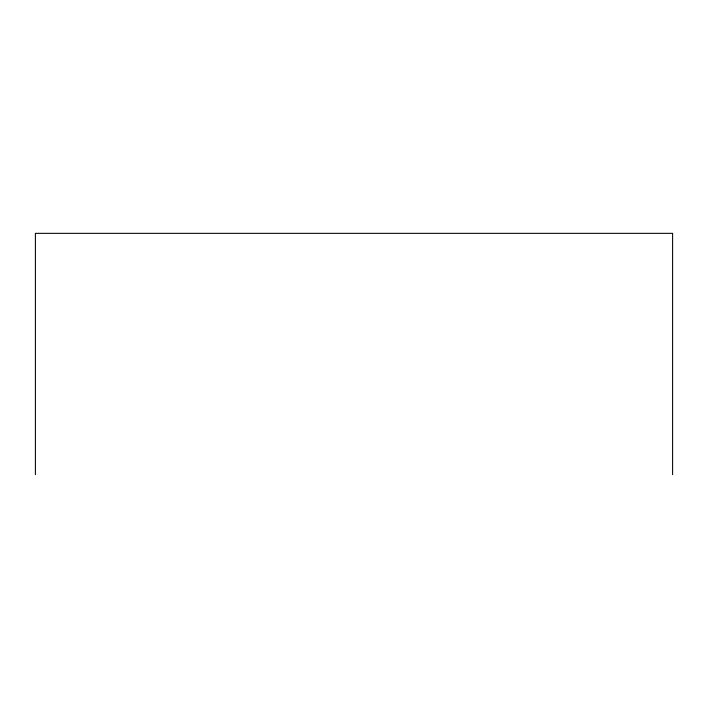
<?xml version="1.0" encoding="UTF-8"?>
<svg xmlns="http://www.w3.org/2000/svg" width="708" height="708" viewBox="0 0 708 708"><rect width="100%" height="100%" fill="white"/><g stroke="black" fill="none" stroke-linecap="round" stroke-linejoin="round"><path stroke-width="1.06" d="M672.6 474.652L672.6 233.348L35.4 233.348L35.4 474.652"/></g></svg>
